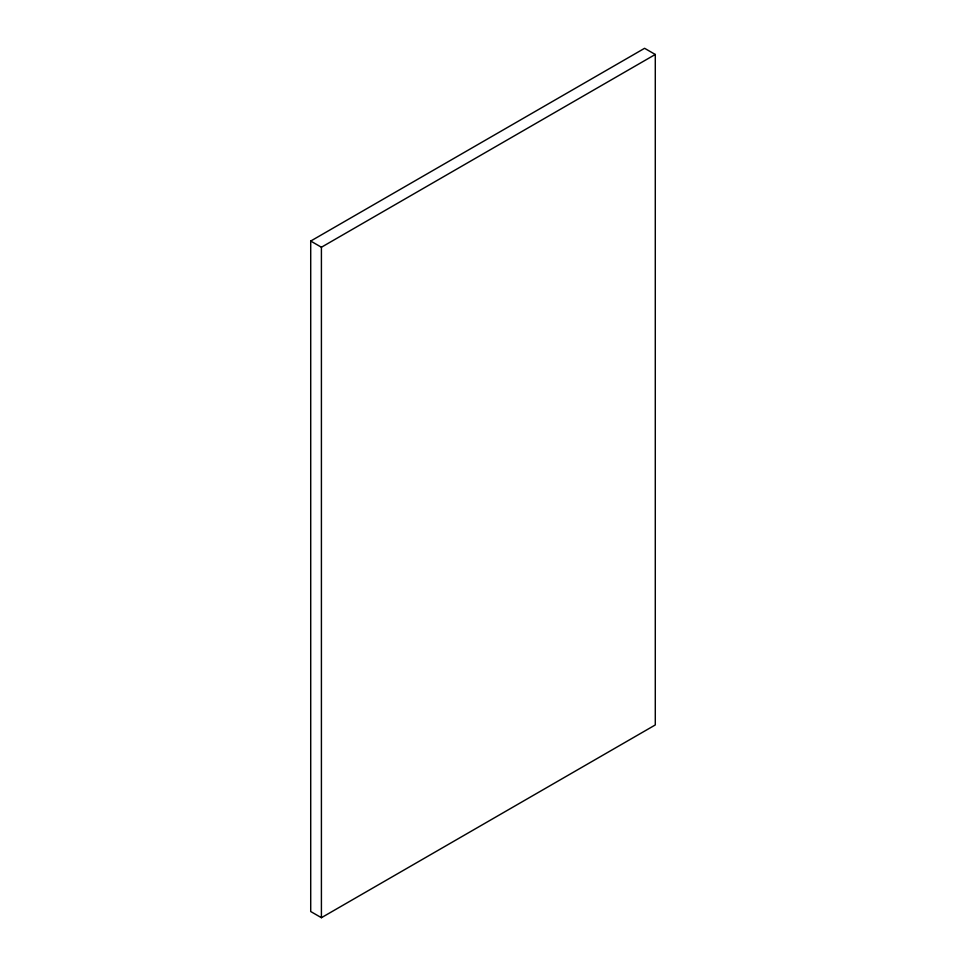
<?xml version="1.0" encoding="UTF-8"?>
<svg xmlns="http://www.w3.org/2000/svg" width="966" height="966" viewBox="0 0 966 966"><rect width="100%" height="100%" fill="white"/><g stroke="black" fill="none" stroke-linecap="round" stroke-linejoin="round"><path stroke-width="1.45" d="M310.714 241.053L644.588 48.3L655.286 54.47L655.286 724.947L321.412 917.7L310.714 911.53L310.714 241.053L321.412 247.236L655.286 54.47M321.412 247.236L321.412 917.7"/></g></svg>
